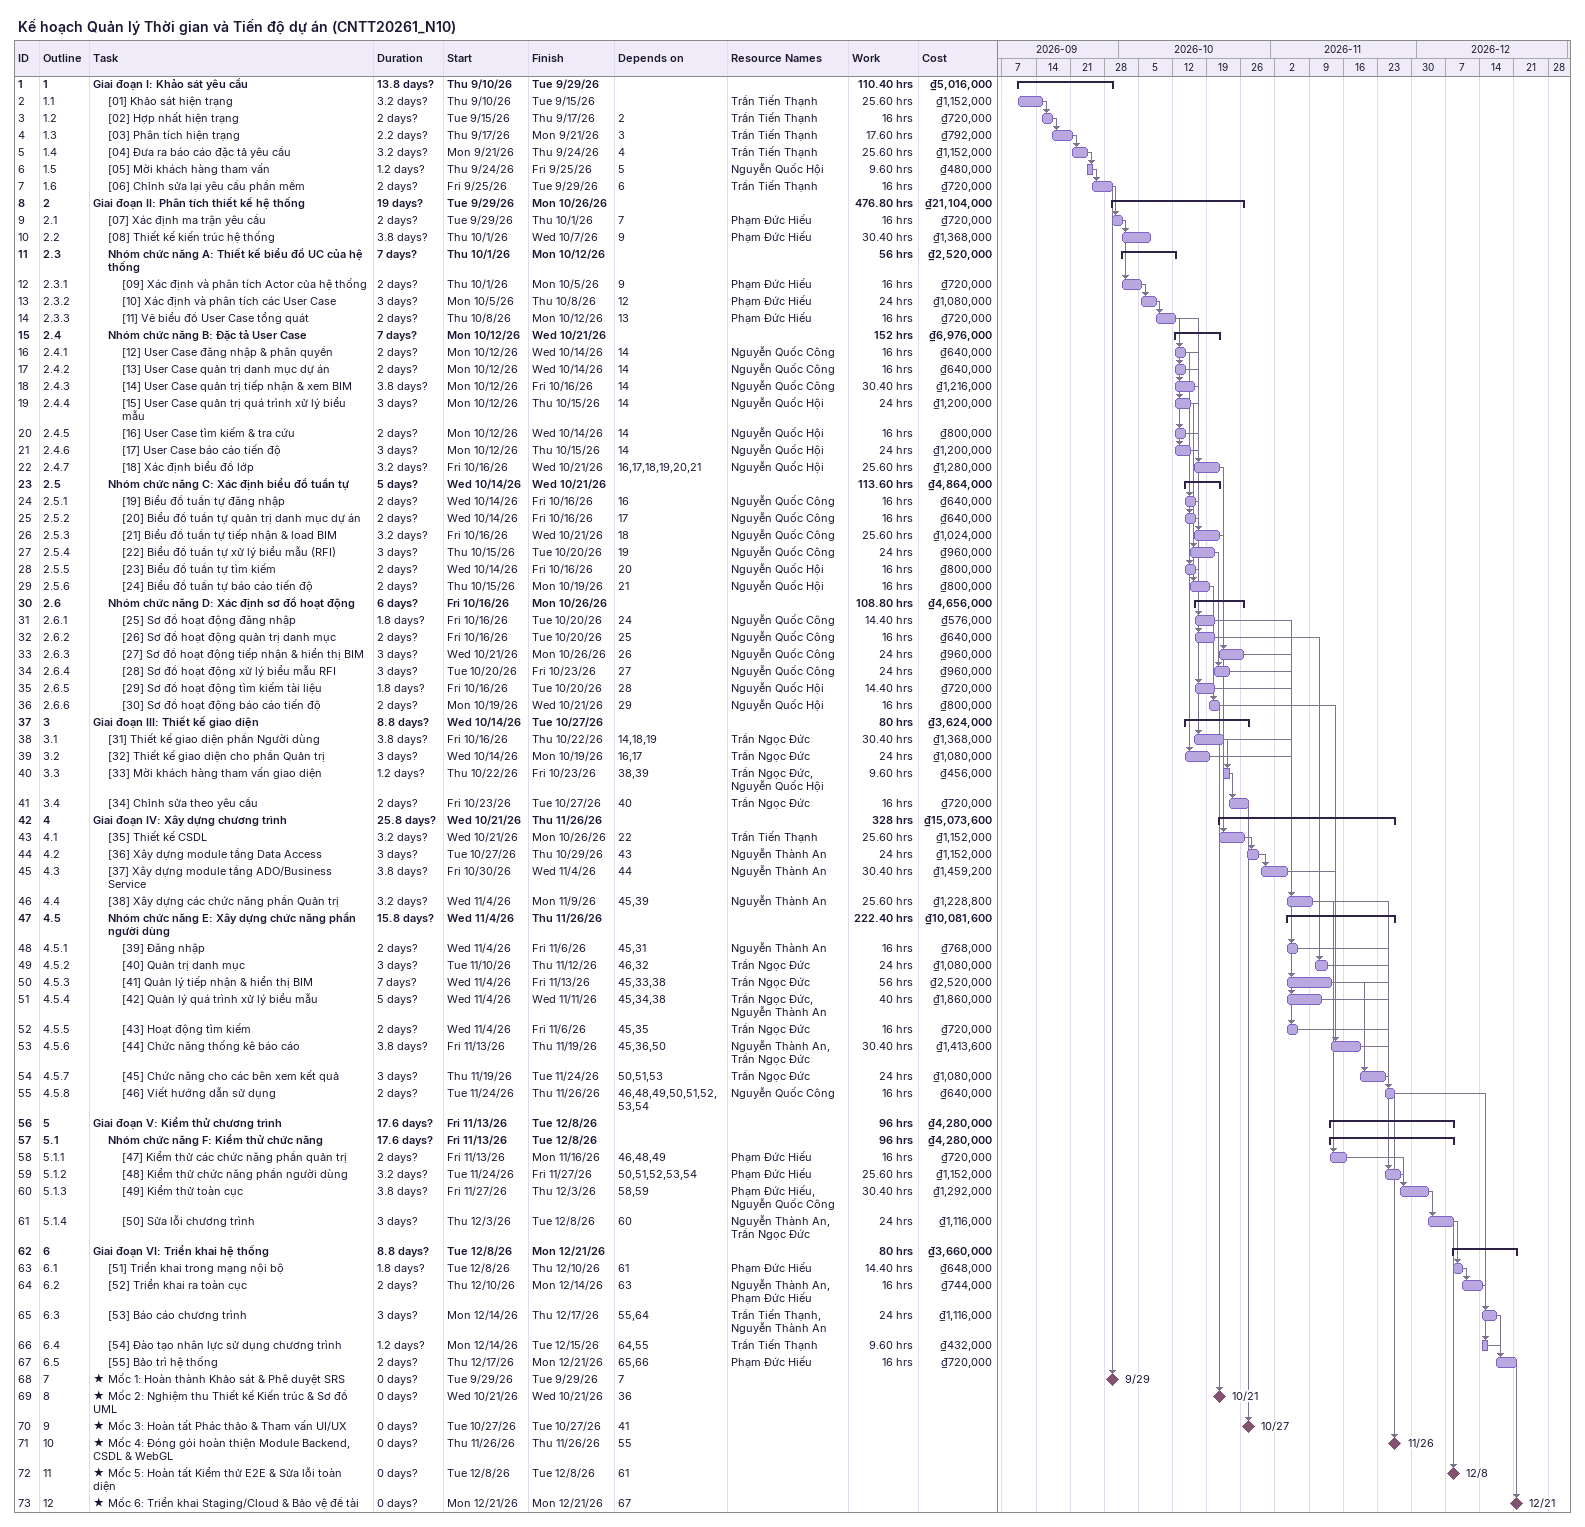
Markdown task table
Kế hoạch Quản lý Thời gian và Tiến độ dự án (CNTT20261_N10)

| ID | WBS | Task | Duration | Start | Finish | Predecessors | Resources | Work (h) | Cost (₫) |
|---|---|---|---|---|---|---|---|---|---|
| 1 | 1 | **Giai đoạn I: Khảo sát yêu cầu** | 13.8d? | 2026-09-10 | 2026-09-29 |  |  | 110.40 | 5016000 |
| 2 | 1.1 | [01] Khảo sát hiện trạng | 3.2d? | 2026-09-10 | 2026-09-15 |  | Trần Tiến Thạnh | 25.60 | 1152000 |
| 3 | 1.2 | [02] Hợp nhất hiện trạng | 2d? | 2026-09-15 | 2026-09-17 | 2 | Trần Tiến Thạnh | 16 | 720000 |
| 4 | 1.3 | [03] Phân tích hiện trạng | 2.2d? | 2026-09-17 | 2026-09-21 | 3 | Trần Tiến Thạnh | 17.60 | 792000 |
| 5 | 1.4 | [04] Đưa ra báo cáo đặc tả yêu cầu | 3.2d? | 2026-09-21 | 2026-09-24 | 4 | Trần Tiến Thạnh | 25.60 | 1152000 |
| 6 | 1.5 | [05] Mời khách hàng tham vấn | 1.2d? | 2026-09-24 | 2026-09-25 | 5 | Nguyễn Quốc Hội | 9.60 | 480000 |
| 7 | 1.6 | [06] Chỉnh sửa lại yêu cầu phần mềm | 2d? | 2026-09-25 | 2026-09-29 | 6 | Trần Tiến Thạnh | 16 | 720000 |
| 8 | 2 | **Giai đoạn II: Phân tích thiết kế hệ thống** | 19d? | 2026-09-29 | 2026-10-26 |  |  | 476.80 | 21104000 |
| 9 | 2.1 | [07] Xác định ma trận yêu cầu | 2d? | 2026-09-29 | 2026-10-01 | 7 | Phạm Đức Hiếu | 16 | 720000 |
| 10 | 2.2 | [08] Thiết kế kiến trúc hệ thống | 3.8d? | 2026-10-01 | 2026-10-07 | 9 | Phạm Đức Hiếu | 30.40 | 1368000 |
| 11 | 2.3 | **Nhóm chức năng A: Thiết kế biểu đồ UC của hệ thống** | 7d? | 2026-10-01 | 2026-10-12 |  |  | 56 | 2520000 |
| 12 | 2.3.1 | [09] Xác định và phân tích Actor của hệ thống | 2d? | 2026-10-01 | 2026-10-05 | 9 | Phạm Đức Hiếu | 16 | 720000 |
| 13 | 2.3.2 | [10] Xác định và phân tích các User Case | 3d? | 2026-10-05 | 2026-10-08 | 12 | Phạm Đức Hiếu | 24 | 1080000 |
| 14 | 2.3.3 | [11] Vẽ biểu đồ User Case tổng quát | 2d? | 2026-10-08 | 2026-10-12 | 13 | Phạm Đức Hiếu | 16 | 720000 |
| 15 | 2.4 | **Nhóm chức năng B: Đặc tả User Case** | 7d? | 2026-10-12 | 2026-10-21 |  |  | 152 | 6976000 |
| 16 | 2.4.1 | [12] User Case đăng nhập & phân quyền | 2d? | 2026-10-12 | 2026-10-14 | 14 | Nguyễn Quốc Công | 16 | 640000 |
| 17 | 2.4.2 | [13] User Case quản trị danh mục dự án | 2d? | 2026-10-12 | 2026-10-14 | 14 | Nguyễn Quốc Công | 16 | 640000 |
| 18 | 2.4.3 | [14] User Case quản trị tiếp nhận & xem BIM | 3.8d? | 2026-10-12 | 2026-10-16 | 14 | Nguyễn Quốc Công | 30.40 | 1216000 |
| 19 | 2.4.4 | [15] User Case quản trị quá trình xử lý biểu mẫu | 3d? | 2026-10-12 | 2026-10-15 | 14 | Nguyễn Quốc Hội | 24 | 1200000 |
| 20 | 2.4.5 | [16] User Case tìm kiếm & tra cứu | 2d? | 2026-10-12 | 2026-10-14 | 14 | Nguyễn Quốc Hội | 16 | 800000 |
| 21 | 2.4.6 | [17] User Case báo cáo tiến độ | 3d? | 2026-10-12 | 2026-10-15 | 14 | Nguyễn Quốc Hội | 24 | 1200000 |
| 22 | 2.4.7 | [18] Xác định biểu đồ lớp | 3.2d? | 2026-10-16 | 2026-10-21 | 16, 17, 18, 19, 20, 21 | Nguyễn Quốc Hội | 25.60 | 1280000 |
| 23 | 2.5 | **Nhóm chức năng C: Xác định biểu đồ tuần tự** | 5d? | 2026-10-14 | 2026-10-21 |  |  | 113.60 | 4864000 |
| 24 | 2.5.1 | [19] Biểu đồ tuần tự đăng nhập | 2d? | 2026-10-14 | 2026-10-16 | 16 | Nguyễn Quốc Công | 16 | 640000 |
| 25 | 2.5.2 | [20] Biểu đồ tuần tự quản trị danh mục dự án | 2d? | 2026-10-14 | 2026-10-16 | 17 | Nguyễn Quốc Công | 16 | 640000 |
| 26 | 2.5.3 | [21] Biểu đồ tuần tự tiếp nhận & load BIM | 3.2d? | 2026-10-16 | 2026-10-21 | 18 | Nguyễn Quốc Công | 25.60 | 1024000 |
| 27 | 2.5.4 | [22] Biểu đồ tuần tự xử lý biểu mẫu (RFI) | 3d? | 2026-10-15 | 2026-10-20 | 19 | Nguyễn Quốc Công | 24 | 960000 |
| 28 | 2.5.5 | [23] Biểu đồ tuần tự tìm kiếm | 2d? | 2026-10-14 | 2026-10-16 | 20 | Nguyễn Quốc Hội | 16 | 800000 |
| 29 | 2.5.6 | [24] Biểu đồ tuần tự báo cáo tiến độ | 2d? | 2026-10-15 | 2026-10-19 | 21 | Nguyễn Quốc Hội | 16 | 800000 |
| 30 | 2.6 | **Nhóm chức năng D: Xác định sơ đồ hoạt động** | 6d? | 2026-10-16 | 2026-10-26 |  |  | 108.80 | 4656000 |
| 31 | 2.6.1 | [25] Sơ đồ hoạt động đăng nhập | 1.8d? | 2026-10-16 | 2026-10-20 | 24 | Nguyễn Quốc Công | 14.40 | 576000 |
| 32 | 2.6.2 | [26] Sơ đồ hoạt động quản trị danh mục | 2d? | 2026-10-16 | 2026-10-20 | 25 | Nguyễn Quốc Công | 16 | 640000 |
| 33 | 2.6.3 | [27] Sơ đồ hoạt động tiếp nhận & hiển thị BIM | 3d? | 2026-10-21 | 2026-10-26 | 26 | Nguyễn Quốc Công | 24 | 960000 |
| 34 | 2.6.4 | [28] Sơ đồ hoạt động xử lý biểu mẫu RFI | 3d? | 2026-10-20 | 2026-10-23 | 27 | Nguyễn Quốc Công | 24 | 960000 |
| 35 | 2.6.5 | [29] Sơ đồ hoạt động tìm kiếm tài liệu | 1.8d? | 2026-10-16 | 2026-10-20 | 28 | Nguyễn Quốc Hội | 14.40 | 720000 |
| 36 | 2.6.6 | [30] Sơ đồ hoạt động báo cáo tiến độ | 2d? | 2026-10-19 | 2026-10-21 | 29 | Nguyễn Quốc Hội | 16 | 800000 |
| 37 | 3 | **Giai đoạn III: Thiết kế giao diện** | 8.8d? | 2026-10-14 | 2026-10-27 |  |  | 80 | 3624000 |
| 38 | 3.1 | [31] Thiết kế giao diện phần Người dùng | 3.8d? | 2026-10-16 | 2026-10-22 | 14, 18, 19 | Trần Ngọc Đức | 30.40 | 1368000 |
| 39 | 3.2 | [32] Thiết kế giao diện cho phần Quản trị | 3d? | 2026-10-14 | 2026-10-19 | 16, 17 | Trần Ngọc Đức | 24 | 1080000 |
| 40 | 3.3 | [33] Mời khách hàng tham vấn giao diện | 1.2d? | 2026-10-22 | 2026-10-23 | 38, 39 | Trần Ngọc Đức, Nguyễn Quốc Hội | 9.60 | 456000 |
| 41 | 3.4 | [34] Chỉnh sửa theo yêu cầu | 2d? | 2026-10-23 | 2026-10-27 | 40 | Trần Ngọc Đức | 16 | 720000 |
| 42 | 4 | **Giai đoạn IV: Xây dựng chương trình** | 25.8d? | 2026-10-21 | 2026-11-26 |  |  | 328 | 15073600 |
| 43 | 4.1 | [35] Thiết kế CSDL | 3.2d? | 2026-10-21 | 2026-10-26 | 22 | Trần Tiến Thạnh | 25.60 | 1152000 |
| 44 | 4.2 | [36] Xây dựng module tầng Data Access | 3d? | 2026-10-27 | 2026-10-29 | 43 | Nguyễn Thành An | 24 | 1152000 |
| 45 | 4.3 | [37] Xây dựng module tầng ADO/Business Service | 3.8d? | 2026-10-30 | 2026-11-04 | 44 | Nguyễn Thành An | 30.40 | 1459200 |
| 46 | 4.4 | [38] Xây dựng các chức năng phần Quản trị | 3.2d? | 2026-11-04 | 2026-11-09 | 45, 39 | Nguyễn Thành An | 25.60 | 1228800 |
| 47 | 4.5 | **Nhóm chức năng E: Xây dựng chức năng phần người dùng** | 15.8d? | 2026-11-04 | 2026-11-26 |  |  | 222.40 | 10081600 |
| 48 | 4.5.1 | [39] Đăng nhập | 2d? | 2026-11-04 | 2026-11-06 | 45, 31 | Nguyễn Thành An | 16 | 768000 |
| 49 | 4.5.2 | [40] Quản trị danh mục | 3d? | 2026-11-10 | 2026-11-12 | 46, 32 | Trần Ngọc Đức | 24 | 1080000 |
| 50 | 4.5.3 | [41] Quản lý tiếp nhận & hiển thị BIM | 7d? | 2026-11-04 | 2026-11-13 | 45, 33, 38 | Trần Ngọc Đức | 56 | 2520000 |
| 51 | 4.5.4 | [42] Quản lý quá trình xử lý biểu mẫu | 5d? | 2026-11-04 | 2026-11-11 | 45, 34, 38 | Trần Ngọc Đức, Nguyễn Thành An | 40 | 1860000 |
| 52 | 4.5.5 | [43] Hoạt động tìm kiếm | 2d? | 2026-11-04 | 2026-11-06 | 45, 35 | Trần Ngọc Đức | 16 | 720000 |
| 53 | 4.5.6 | [44] Chức năng thống kê báo cáo | 3.8d? | 2026-11-13 | 2026-11-19 | 45, 36, 50 | Nguyễn Thành An, Trần Ngọc Đức | 30.40 | 1413600 |
| 54 | 4.5.7 | [45] Chức năng cho các bên xem kết quả | 3d? | 2026-11-19 | 2026-11-24 | 50, 51, 53 | Trần Ngọc Đức | 24 | 1080000 |
| 55 | 4.5.8 | [46] Viết hướng dẫn sử dụng | 2d? | 2026-11-24 | 2026-11-26 | 46, 48, 49, 50, 51, 52, 53, 54 | Nguyễn Quốc Công | 16 | 640000 |
| 56 | 5 | **Giai đoạn V: Kiểm thử chương trình** | 17.6d? | 2026-11-13 | 2026-12-08 |  |  | 96 | 4280000 |
| 57 | 5.1 | **Nhóm chức năng F: Kiểm thử chức năng** | 17.6d? | 2026-11-13 | 2026-12-08 |  |  | 96 | 4280000 |
| 58 | 5.1.1 | [47] Kiểm thử các chức năng phần quản trị | 2d? | 2026-11-13 | 2026-11-16 | 46, 48, 49 | Phạm Đức Hiếu | 16 | 720000 |
| 59 | 5.1.2 | [48] Kiểm thử chức năng phần người dùng | 3.2d? | 2026-11-24 | 2026-11-27 | 50, 51, 52, 53, 54 | Phạm Đức Hiếu | 25.60 | 1152000 |
| 60 | 5.1.3 | [49] Kiểm thử toàn cục | 3.8d? | 2026-11-27 | 2026-12-03 | 58, 59 | Phạm Đức Hiếu, Nguyễn Quốc Công | 30.40 | 1292000 |
| 61 | 5.1.4 | [50] Sửa lỗi chương trình | 3d? | 2026-12-03 | 2026-12-08 | 60 | Nguyễn Thành An, Trần Ngọc Đức | 24 | 1116000 |
| 62 | 6 | **Giai đoạn VI: Triển khai hệ thống** | 8.8d? | 2026-12-08 | 2026-12-21 |  |  | 80 | 3660000 |
| 63 | 6.1 | [51] Triển khai trong mạng nội bộ | 1.8d? | 2026-12-08 | 2026-12-10 | 61 | Phạm Đức Hiếu | 14.40 | 648000 |
| 64 | 6.2 | [52] Triển khai ra toàn cục | 2d? | 2026-12-10 | 2026-12-14 | 63 | Nguyễn Thành An, Phạm Đức Hiếu | 16 | 744000 |
| 65 | 6.3 | [53] Báo cáo chương trình | 3d? | 2026-12-14 | 2026-12-17 | 55, 64 | Trần Tiến Thạnh, Nguyễn Thành An | 24 | 1116000 |
| 66 | 6.4 | [54] Đào tạo nhân lực sử dụng chương trình | 1.2d? | 2026-12-14 | 2026-12-15 | 64, 55 | Trần Tiến Thạnh | 9.60 | 432000 |
| 67 | 6.5 | [55] Bảo trì hệ thống | 2d? | 2026-12-17 | 2026-12-21 | 65, 66 | Phạm Đức Hiếu | 16 | 720000 |
| 68 | 7 | ★ Mốc 1: Hoàn thành Khảo sát & Phê duyệt SRS | 0d? | 2026-09-29 | 2026-09-29 | 7 |  |  |  |
| 69 | 8 | ★ Mốc 2: Nghiệm thu Thiết kế Kiến trúc & Sơ đồ UML | 0d? | 2026-10-21 | 2026-10-21 | 36 |  |  |  |
| 70 | 9 | ★ Mốc 3: Hoàn tất Phác thảo & Tham vấn UI/UX | 0d? | 2026-10-27 | 2026-10-27 | 41 |  |  |  |
| 71 | 10 | ★ Mốc 4: Đóng gói hoàn thiện Module Backend, CSDL & WebGL | 0d? | 2026-11-26 | 2026-11-26 | 55 |  |  |  |
| 72 | 11 | ★ Mốc 5: Hoàn tất Kiểm thử E2E & Sửa lỗi toàn diện | 0d? | 2026-12-08 | 2026-12-08 | 61 |  |  |  |
| 73 | 12 | ★ Mốc 6: Triển khai Staging/Cloud & Bảo vệ đề tài | 0d? | 2026-12-21 | 2026-12-21 | 67 |  |  |  |
